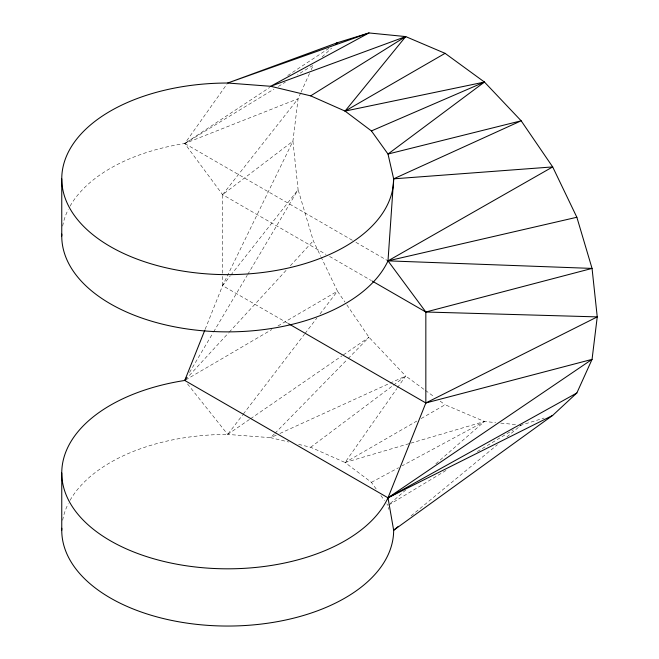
<?xml version="1.0" encoding="UTF-8"?>
<svg xmlns="http://www.w3.org/2000/svg" width="659" height="659" viewBox="0 0 659 659"><rect width="100%" height="100%" fill="white"/><g stroke="black" fill="none" stroke-linecap="round" stroke-linejoin="round"><path stroke-width="0.49" stroke-dasharray="3.29 2.47" d="M205.188 329.253L222.594 285.619L292.917 141.191L298.107 98.71L300.636 93.108M301.056 92.169L309.508 73.503M311.196 69.772L313.305 65.109L297.563 74.706M189.479 372.516L213.096 332.762M213.615 331.881L247.199 275.347M247.726 274.457L298.107 189.66L292.917 141.191L222.594 194.669L222.594 275.404M298.675 444.397L310.677 447.263L345.052 462.494L396.866 388.612M397.451 387.772L405.697 376.017L368.999 337.276L345.505 302.901M70.06 206.143A165.953 95.81 0 0 1 184.759 143.522L227.116 83.858M70.06 500.321A165.953 95.81 0 0 1 227.709 434.429L242.677 414.89M243.303 414.083L304.425 334.302M305.051 333.487L316.905 318.025M320.019 313.956L337.482 291.163L321.221 257.29M222.594 194.669L298.107 98.71L184.759 143.522L222.594 194.669L325.999 254.374M287.67 323.19L222.594 285.619L230.205 275.948M230.839 275.141L298.107 189.66L313.305 240.807L320.776 256.367M185.451 379.708L228.533 332.91M229.225 332.152L286.204 270.248M290.372 265.717L313.305 240.807M274.243 434.034L270.66 437.691L227.709 434.429L187.321 383.686M274.968 433.301L347.466 359.262M348.183 358.529L368.999 337.276L342.771 355.308M322.094 56.954L331.625 48.115M390.317 503.427L405.746 489.999M435.846 463.804L484.464 421.488L495.675 422.6M411.076 515.873L497.405 444.71M506.903 436.876L521.162 425.129L544.079 418.053M310.677 447.263L392.591 385.844M393.415 385.227L405.697 376.017L424.569 389.782M227.709 434.429L249.703 419.305M250.552 418.72L341.922 355.893M352.343 240.271L184.759 143.522L269.704 87.433M287.719 75.538L328.907 48.346M184.759 143.522L273.955 89.113M278.329 86.444L285.322 82.177M388.876 504.918L447.576 469.513M477.355 451.547L513.279 429.882M519.407 426.184L521.162 425.129M185.64 379.946L271.78 329.582M277.991 325.95L337.482 291.163L344.937 302.061M376.157 488.937L371.421 482.339L345.052 462.494L416.752 421.093M421.183 418.539L445.08 404.741L484.464 421.488L402.171 465.789M371.421 482.339L398.555 467.733M276.245 435.146L270.66 437.691L288.667 442M279.968 433.441L405.697 376.017M345.052 462.494L409.849 443.433M410.829 443.145L484.464 421.488M500.774 423.103L516.063 424.618M355.909 242.331L388.003 260.865M329.566 256.433L371.462 280.619M425.393 390.375L434.413 396.957M440.154 401.15L445.08 404.741M380.894 495.543L384.444 500.494M386.817 503.789L388.003 505.445M388.456 507.43L388.909 509.407M222.594 276.426L222.594 285.619M62.663 226.062A165.953 95.81 0 0 1 68.231 209.554M62.663 520.239A165.953 95.81 0 0 1 68.231 503.731"/><path stroke-width="0.99" d="M61.757 236.062L61.757 178.836A165.953 95.81 0 0 1 227.709 83.026L270.66 86.288L310.677 95.86L345.052 111.091L371.421 130.927L388.003 154.041L393.654 178.836L388.003 260.865L425.838 312.012L425.838 402.962L388.003 497.809L393.654 530.24A165.953 95.81 0 0 1 225.988 626.042A165.953 95.81 0 0 1 61.789 528.254M204.809 330.2L184.759 380.465A165.953 95.81 0 0 0 110.366 540.759A165.953 95.81 0 0 0 388.003 497.809L552.679 415.401L576.856 392.97L592.054 359.369L597.243 316.888L592.054 268.419L576.856 217.264L552.679 166.916L521.162 120.803L484.464 82.062L445.08 53.338L405.697 36.583L368.999 32.95L337.482 42.678L227.709 83.026L368.999 32.95L270.66 86.288L405.697 36.583L345.052 111.091L484.464 82.062L388.003 154.041L521.162 120.803L393.654 178.836A165.953 95.81 0 0 1 227.709 274.646A165.953 95.81 0 0 1 61.757 178.836M186.332 377.813L184.759 380.465L388.003 497.809L576.856 392.97M336.024 44.038L337.482 42.678L335.769 43.807M398.407 526.327L393.654 530.24L552.679 415.401M388.003 497.809L592.054 359.369L425.838 402.962L288.56 323.709M310.677 95.86L405.697 36.583M345.052 111.091L445.08 53.338M425.838 402.962L597.243 316.888L425.838 312.012L372.351 281.138M371.421 130.927L484.464 82.062M425.838 312.012L592.054 268.419L388.003 260.865A165.953 95.81 0 0 1 204.339 330.917A165.953 95.81 0 0 1 61.789 234.077M576.856 217.264L388.003 260.865L552.679 166.916L393.654 178.836M61.757 473.014L61.757 530.24"/></g></svg>
